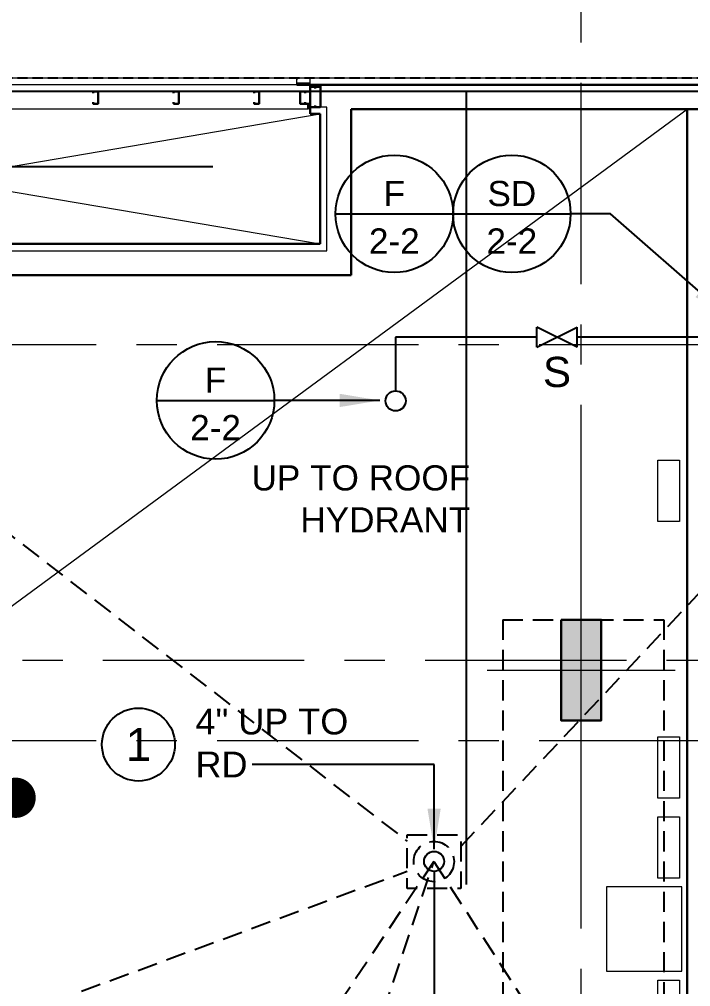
# Model space of a CAD drawing. Header units: inches. Extents: x -26575 to -19632, y -3216 to 2257.
# Drawn here: x -23559.5 to -23359.4, y 829.9 to 1118 of the extents above; entities that cross this region are included whole.
import ezdxf
from ezdxf.enums import TextEntityAlignment as Align

# ---------------------------------------------------------------- set-up
doc = ezdxf.new("R2010")
doc.units = ezdxf.units.IN
doc.header["$LTSCALE"] = 48
doc.header["$MEASUREMENT"] = 0
doc.linetypes.add('A114$0$CENTER', pattern=[2, 1.25, -0.25, 0.25, -0.25])
doc.linetypes.add('NB_15th_PH Roof_plan$0$HIDDEN2', pattern=[0.1875, 0.125, -0.0625])
for name, color, linetype in [('A114$0$A-ANNO-PATT-13-14', 8, 'Continuous'), ('A114$0$A-COLS-COLS13-14', 8, 'Continuous'), ('A114$0$A-FLOR-OPN-TO-BELOW', 8, 'Continuous'), ('A114$0$A-GRID-COLS', 8, 'Continuous'), ('A114$0$A-GRID-GRDP0-15', 8, 'Continuous'), ('A114$0$A-WALL-FULL-EXTR', 8, 'Continuous'), ('A114$0$A-WALL-FULL-INTR', 8, 'Continuous'), ('A114$0$A-WALL-STUD', 8, 'Continuous'), ('A114$0$E-POWER-PNL', 8, 'Continuous'), ('A114$0$M-HVAC', 8, 'Continuous'), ('ETEXT', 6, 'Continuous'), ('F-Prot-Pipe', 13, 'Continuous'), ('F-Sprn-Pipe', 133, 'Continuous'), ('NB_15th_PH Roof_plan$0$STCBEAMS', 1, 'NB_15th_PH Roof_plan$0$HIDDEN2'), ('NB_15th_PH Roof_plan$0$STCCOLS2', 1, 'NB_15th_PH Roof_plan$0$HIDDEN2'), ('NB_15th_PH Roof_plan$0$STFIN1', 1, 'NB_15th_PH Roof_plan$0$HIDDEN2'), ('NB_15th_PH Roof_plan$0$STPTREINF', 1, 'NB_15th_PH Roof_plan$0$HIDDEN2'), ('NB_15th_PH Roof_plan$0$STRFDRAIN', 1, 'NB_15th_PH Roof_plan$0$HIDDEN2'), ('P-Anno', 6, 'Continuous'), ('P-Anno @ 96', 6, 'Continuous'), ('P-Anno-Text', 6, 'Continuous'), ('P-Anno-Text @ 96', 6, 'Continuous'), ('P-Pipe-Ftng', 122, 'Continuous'), ('P-Strm-Pipe', 13, 'Continuous'), ('P-Text', 6, 'Continuous'), ('XREF', 7, 'Continuous')]:
    doc.layers.add(name, color=color, linetype=linetype)
doc.styles.add('M08', font='arial.ttf', dxfattribs={"height": 7.68})
doc.styles.add('MAMEP ANNO', font='arial.ttf', dxfattribs={"height": 0.078125})
doc.styles.add('NB_15th_PH Roof_plan$0$ROMANS', font='romans.shx', dxfattribs={"width": 0.8})
doc.styles.add('P-00-', font='arial.ttf')
doc.styles.get("Standard").update_dxf_attribs({"font": 'simplex.shx'})
doc.dimstyles.new('NB_15th_PH Roof_plan$0$tce_96', dxfattribs={"dimscale": 96, "dimtxt": 0.09375, "dimasz": 0.075, "dimexe": 0.075, "dimexo": 0.0625, "dimgap": 0.03125, "dimtad": 1, "dimdec": 3, "dimzin": 3, "dimdsep": 46, "dimlunit": 4, "dimtxsty": 'NB_15th_PH Roof_plan$0$ROMANS', "dimblk": 'NB_15th_PH Roof_plan$0$_ArchTick', "dimcen": 0, "dimdle": 0.075, "dimclrd": 3, "dimclre": 3, "dimclrt": 10, "dimadec": 0, "dimazin": 1, "dimtfac": 1, "dimtdec": 3, "dimtmove": 0, "dimatfit": 3, "dimldrblk": 'NB_15th_PH Roof_plan$0$_ArchTick', "dimfxl": 1, "dimtolj": 1, "dimtzin": 3, "dimlwd": -1, "dimlwe": -1, "dimarcsym": 0})
doc.dimstyles.new('STANDARD$7', dxfattribs={"dimtxt": 0.18, "dimasz": 0.125, "dimexe": 0.18, "dimexo": 0.06, "dimgap": 0.09, "dimtad": 0, "dimtih": 1, "dimtoh": 1, "dimdec": 4, "dimzin": 0, "dimdsep": 46, "dimtxsty": 'Standard', "dimcen": 0.09, "dimadec": 0, "dimazin": 0, "dimtfac": 1, "dimtdec": 4, "dimtofl": 0, "dimtmove": 0, "dimatfit": 3, "dimfxl": 1, "dimtolj": 1, "dimtzin": 0, "dimarcsym": 0})

# ---------------------------------------------------------------- blocks, each defined once
blk = doc.blocks.new('A114')
at = {"layer": 'A114$0$A-ANNO-PATT-13-14', "lineweight": 30}
blk.add_solid([(-23386.04, 909.16), (-23386.04, 939.16), (-23398.04, 909.16), (-23398.04, 939.16)], dxfattribs=at)
at = {"layer": 'A114$0$A-COLS-COLS13-14', "lineweight": 0}
for p, q in [((-23392.04, 896.02), (-23392.04, 952.29)), ((-23420.04, 924.16), (-23364.04, 924.16))]:
    blk.add_line(p, q, dxfattribs=at)
at = {"layer": 'A114$0$A-COLS-COLS13-14', "lineweight": 30}
blk.add_3dface([(-23398.04, 939.16), (-23386.04, 939.16), (-23386.04, 909.16), (-23398.04, 909.16)], dxfattribs=at)
at = {"layer": 'A114$0$A-FLOR-OPN-TO-BELOW', "lineweight": 0}
for p, q in [((-23882.99, 707.38), (-23360.4, 1091.24)), ((-23698.11, 1089.87), (-23469.86, 1051.11)), ((-23698.11, 1051.11), (-23469.86, 1089.87))]:
    blk.add_line(p, q, dxfattribs=at)
at = {"layer": 'A114$0$A-GRID-COLS', "lineweight": 0}
blk.add_line((-23414.46, 924.16), (-23369.61, 924.16), dxfattribs=at)
at = {"layer": 'A114$0$A-GRID-GRDP0-15', "linetype": 'A114$0$CENTER', "lineweight": 0}
for p, q in [((-23392.03, 367.16), (-23392.03, 2113.24)), ((-23884.56, 1021.17), (-20452.76, 1021.17)), ((-24110.57, 927.16), (-20437.54, 927.16)), ((-23884.56, 903.16), (-20364.93, 903.16))]:
    blk.add_line(p, q, dxfattribs=at)
at = {"layer": 'A114$0$A-WALL-FULL-EXTR', "lineweight": 0}
for p, q in [((-23472.78, 1098.49), (-23696.75, 1098.49)), ((-23476.75, 1100.49), (-23692.75, 1100.49)), ((-23476.75, 1099.12), (-23472.75, 1099.12)), ((-23476.75, 1098.99), (-23472.75, 1098.99)), ((-23472.78, 1096.49), (-23472.78, 1100.49)), ((-23472.78, 1096.49), (-23696.68, 1096.49)), ((-23473.41, 1091.24), (-23696.09, 1091.24)), ((-23467.86, 1091.87), (-23472.78, 1091.87)), ((-23467.86, 1049.11), (-23467.86, 1091.87)), ((-23589.27, 1049.11), (-23467.86, 1049.11))]:
    blk.add_line(p, q, dxfattribs=at)
at = {"layer": 'A114$0$A-WALL-FULL-EXTR', "lineweight": 13}
for p in [(-21410.54, 1100.48), (-23476.75, 1098.49)]:
    blk.add_line(p, (-23476.75, 1100.49), dxfattribs=at)
at = {"layer": 'A114$0$A-WALL-FULL-EXTR', "lineweight": 30}
for p, q in [((-21412.54, 1098.49), (-23476.75, 1098.51)), ((-23472.78, 1098.52), (-23472.78, 1097.89)), ((-23469.38, 1098.52), (-23472.78, 1098.52)), ((-23469.43, 1097.89), (-23472.78, 1097.89)), ((-23473.41, 1091.24), (-23473.41, 1092.84)), ((-23473.41, 1092.84), (-23472.78, 1092.84)), ((-23472.78, 1089.87), (-23472.78, 1092.84)), ((-23469.86, 1089.87), (-23472.78, 1089.87)), ((-23469.86, 1051.11), (-23469.86, 1089.87)), ((-23460.61, 1091.24), (-21419.79, 1091.24)), ((-23460.61, 1041.86), (-23460.61, 1091.24)), ((-23589.27, 1051.11), (-23469.86, 1051.11)), ((-23589.27, 1041.86), (-23460.61, 1041.86))]:
    blk.add_line(p, q, dxfattribs=at)
blk.add_point((-23476.75, 1100.49), dxfattribs=at)
at = {"layer": 'A114$0$A-WALL-FULL-INTR', "lineweight": 30}
blk.add_line((-23360.4, 1091.24), (-23360.4, 787.09), dxfattribs=at)
at = {"layer": 'A114$0$A-WALL-STUD', "lineweight": 30, "elevation": 352.97, "flags": 128}
for points in [[(-23471.28, 1097.39), (-23471.28, 1097.77, 0.414214), (-23471.41, 1097.89), (-23472.66, 1097.89, 0.414214), (-23472.78, 1097.77), (-23472.78, 1091.99, 0.414214), (-23472.66, 1091.87), (-23471.41, 1091.87, 0.414214), (-23471.28, 1091.99), (-23471.28, 1092.37)], [(-23471.28, 1097.39), (-23471.28, 1097.77, -0.414214), (-23471.16, 1097.89), (-23469.91, 1097.89, -0.414214), (-23469.78, 1097.77), (-23469.78, 1091.99, -0.414214), (-23469.91, 1091.87), (-23471.16, 1091.87, -0.414214), (-23471.28, 1091.99), (-23471.28, 1092.37)], [(-23537.5, 1095.99), (-23537.5, 1096.36, -0.414214), (-23537.37, 1096.49), (-23536.12, 1096.49, -0.414214), (-23536, 1096.36), (-23536, 1092.97, -0.414214), (-23536.12, 1092.84), (-23537.37, 1092.84, -0.414214), (-23537.5, 1092.97), (-23537.5, 1093.34)], [(-23513.5, 1095.99), (-23513.5, 1096.36, -0.414214), (-23513.37, 1096.49), (-23512.12, 1096.49, -0.414214), (-23512, 1096.36), (-23512, 1092.97, -0.414214), (-23512.12, 1092.84), (-23513.37, 1092.84, -0.414214), (-23513.5, 1092.97), (-23513.5, 1093.34)], [(-23489.5, 1095.99), (-23489.5, 1096.36, -0.414214), (-23489.37, 1096.49), (-23488.12, 1096.49, -0.414214), (-23488, 1096.36), (-23488, 1092.97, -0.414214), (-23488.12, 1092.84), (-23489.37, 1092.84, -0.414214), (-23489.5, 1092.97), (-23489.5, 1093.34)], [(-23474.28, 1095.99), (-23474.28, 1096.36, 0.414214), (-23474.41, 1096.49), (-23475.66, 1096.49, 0.414214), (-23475.78, 1096.36), (-23475.78, 1092.96, 0.414214), (-23475.66, 1092.84), (-23474.41, 1092.84, 0.414214), (-23474.28, 1092.96), (-23474.28, 1093.34)], [(-23474.28, 1095.99), (-23474.28, 1096.36, -0.414214), (-23474.16, 1096.49), (-23472.91, 1096.49, -0.414214), (-23472.78, 1096.36), (-23472.78, 1092.96, -0.414214), (-23472.91, 1092.84), (-23474.16, 1092.84, -0.414214), (-23474.28, 1092.96), (-23474.28, 1093.34)]]:
    blk.add_lwpolyline(points, format="xyb", dxfattribs=at)
at = {"layer": 'A114$0$E-POWER-PNL', "lineweight": 13}
blk.add_3dface([(-23384.45, 834.45), (-23362.01, 834.45), (-23362.01, 859.57), (-23384.45, 859.57)], dxfattribs=at)
at = {"layer": 'A114$0$M-HVAC', "lineweight": 0}
for points in [[(-23369.19, 986.7), (-23362.74, 986.7), (-23362.74, 968.44), (-23369.19, 968.44)], [(-23369.19, 904.31), (-23362.74, 904.31), (-23362.74, 886.05), (-23369.19, 886.05)], [(-23369.19, 880.45), (-23362.74, 880.45), (-23362.74, 862.19), (-23369.19, 862.19)], [(-23369.19, 831.84), (-23362.74, 831.84), (-23362.74, 813.58), (-23369.19, 813.58)]]:
    blk.add_3dface(points, dxfattribs=at)
blk = doc.blocks.new('P-Up')
at = {"color": 0, "linetype": 'Continuous'}
blk.add_circle((0, 0), 0.0469, dxfattribs=at)
blk = doc.blocks.new('Symbol-RiserTag-Anno')
at = {"color": 0, "linetype": 'ByBlock'}
blk.add_line((-0.1824, 0), (0.1824, 0), dxfattribs=at)
blk.add_circle((0, 0), 0.1824, dxfattribs=at)
at = {"color": 0, "linetype": 'ByBlock', "style": 'MAMEP ANNO'}
for tag, p in [('SYSTEM', (0, 0.0631)), ('NUMBER', (0, -0.0837))]:
    blk.add_attdef(tag, text='', height=0.0781, dxfattribs=at).set_placement(p, align=Align.MIDDLE)
blk = doc.blocks.new('*U350')
at = {"color": 0, "linetype": 'Continuous'}
blk.add_circle((0, 0), 0.1132, dxfattribs=at)
at = {"color": 0, "linetype": 'ByBlock', "style": 'MAMEP ANNO'}
blk.add_attdef('ID', text='', height=0.1016, dxfattribs=at).set_placement((0, 0), align=Align.MIDDLE_CENTER)
blk = doc.blocks.new('NB_15th_PH Roof_plan$0$_ArchTick')
at = {"linetype": 'ByBlock', "const_width": 0.15}
blk.add_lwpolyline([(-0.5, -0.5), (0.5, 0.5)], dxfattribs=at)
blk = doc.blocks.new('VG')
at = {"layer": 'P-Pipe-Ftng'}
for p, q in [((-6, 3), (-6, -3)), ((-6, 3), (6, -3)), ((6, 3), (-6, -3)), ((6, 3), (6, -3))]:
    blk.add_line(p, q, dxfattribs=at)
blk = doc.blocks.new('A$C2B5441C9')
at = {"layer": 'P-Strm-Pipe', "rotation": 180}
blk.add_blockref('VG', (-14.96, 8.69), dxfattribs=at)
at = {"layer": 'P-Anno-Text', "style": 'P-00-'}
blk.add_text('S', height=9, dxfattribs=at).set_placement((-19.16, -6.18))
blk = doc.blocks.new('NB_15th_PH Roof_plan')
at = {"layer": 'NB_15th_PH Roof_plan$0$STCBEAMS', "linetype": 'NB_15th_PH Roof_plan$0$HIDDEN2'}
for p, q in [((-23415.41, 939.16), (-23415.41, 519.55)), ((-23367.41, 939.16), (-23367.41, 787.09))]:
    blk.add_line(p, q, dxfattribs=at)
at = {"layer": 'NB_15th_PH Roof_plan$0$STCBEAMS'}
blk.add_line((-23415.41, 939.16), (-23367.41, 939.16), dxfattribs=at)
at = {"layer": 'NB_15th_PH Roof_plan$0$STCBEAMS', "linetype": 'Continuous'}
blk.add_lwpolyline([(-21414.54, 1096.49), (-23728.15, 1096.49), (-23909.03, 689.38), (-23557.5, 689.38), (-23557.5, 208.02), (-23016.34, 207.99), (-23016.34, 268.11), (-22345.34, 268.07), (-22345.34, 207.95), (-22218.31, 207.94), (-22218.33, 439.25), (-21414.54, 439.13)], close=True, dxfattribs=at)
at = {"layer": 'NB_15th_PH Roof_plan$0$STCCOLS2'}
blk.add_lwpolyline([(-23398.04, 909.16), (-23386.04, 909.16), (-23386.04, 939.16), (-23398.04, 939.16)], close=True, dxfattribs=at)
at = {"layer": 'NB_15th_PH Roof_plan$0$STFIN1', "ltscale": 0.5}
blk.add_lwpolyline([(-21410.54, 1100.49), (-23730.75, 1100.49), (-23915.18, 685.38), (-23561.5, 685.38), (-23561.5, 204.02), (-23012.34, 203.99), (-23012.34, 264.11), (-22349.34, 264.07), (-22349.34, 203.95), (-22214.31, 203.94), (-22214.33, 435.25), (-21410.54, 435.13)], close=True, dxfattribs=at)
at = {"layer": 'NB_15th_PH Roof_plan$0$STRFDRAIN'}
for p, q in [((-23722.38, 1087.99), (-23443.94, 873.22)), ((-23427.94, 871.62), (-23355.29, 948.71)), ((-23435.94, 867.14), (-23549, 697.88)), ((-23548.5, 532.55, 0), (-23435.94, 867.14)), ((-23435.94, 867.14), (-23224.02, 540.17)), ((-23895.7, 697.88), (-23443.94, 864.25))]:
    blk.add_line(p, q, dxfattribs=at)
blk.add_circle((-23435.94, 867.14), 6, dxfattribs=at)
blk.add_3dface([(-23443.94, 875.14), (-23427.94, 875.14), (-23427.94, 859.14), (-23443.94, 859.14)], dxfattribs=at)
at = {"layer": 'NB_15th_PH Roof_plan$0$STPTREINF', "lineweight": 13, "ltscale": 39.370079}
for points in [[(-23426.29, 1096.49), (-23426.29, 528.76)], [(-23738.08, 1074.15), (-23432.33, 1074.15)], [(-22745.52, 1074.15), (-23432.33, 1074.15)]]:
    blk.add_leader(points, dimstyle='NB_15th_PH Roof_plan$0$tce_96', override={"dimscale": 1, "dimclrd": 8}, dxfattribs=at)

msp = doc.modelspace()

# ---------------------------------------------------------------- linework, layer by layer
at = {"layer": 'F-Prot-Pipe', "color": 122}
msp.add_circle((-23447.34, 1004.36), 3, dxfattribs=at)
at = {"layer": 'F-Sprn-Pipe'}
for p, q in [((-23447.34, 1023.36), (-23447.34, 1007.36)), ((-23405.24, 1023.36), (-23447.34, 1023.36)), ((-23351.15, 1023.36), (-23393.24, 1023.36))]:
    msp.add_line(p, q, dxfattribs=at)
at = {"layer": 'P-Strm-Pipe'}
msp.add_line((-23435.88, 864.22), (-23435.88, 671.55), dxfattribs=at)

# ---------------------------------------------------------------- block references
msp.add_blockref('A$C2B5441C9', (-23384.28, 1014.67))
at = {"layer": 'F-Prot-Pipe', "color": 122, "xscale": 63.36, "yscale": 63.36, "zscale": 63.36}
msp.add_blockref('P-Up', (-23435.88, 867.19), dxfattribs=at)
at = {"layer": 'P-Anno @ 96', "xscale": 96, "yscale": 96, "zscale": 96}
msp.add_blockref('*U350', (-23524, 902), dxfattribs=at).add_auto_attribs({'ID': '1'})
at = {"layer": 'P-Anno-Text @ 96', "xscale": 96, "yscale": 96, "zscale": 96}
for p, values in [((-23447.73, 1060.09), {'SYSTEM': 'F', 'NUMBER': '2-2'}), ((-23412.7, 1060.09), {'SYSTEM': 'SD', 'NUMBER': '2-2'}), ((-23501.01, 1004.5), {'SYSTEM': 'F', 'NUMBER': '2-2'})]:
    msp.add_blockref('Symbol-RiserTag-Anno', p, dxfattribs=at).add_auto_attribs(values)
at = {"layer": 'XREF'}
for name in ['A114', 'NB_15th_PH Roof_plan']:
    msp.add_blockref(name, (0, 0), dxfattribs=at)

# ---------------------------------------------------------------- texts
at = {"layer": 'P-Anno', "insert": (-23425.11, 985.18), "char_height": 7.5, "width": 100.9154, "attachment_point": 3, "style": 'MAMEP ANNO'}
msp.add_mtext('UP TO ROOF HYDRANT', dxfattribs=at)
at = {"layer": 'P-Anno-Text', "insert": (-23506.98, 912.69), "char_height": 7.68, "width": 52.0423, "attachment_point": 1, "style": 'M08'}
msp.add_mtext('4" UP TO RD', dxfattribs=at)

# ---------------------------------------------------------------- leaders
at = {"layer": 'ETEXT', "transparency": 33554687, "path_type": 1}
msp.add_leader([(-23560.61, 886.14), (-23582.71, 868.71), (-23597.81, 867.98)], dimstyle='STANDARD$7', override={"dimscale": 96, "dimgap": 0.09, "dimtad": 0, "dimldrblk": 'Dot'}, dxfattribs=at)
at = {"layer": 'P-Text'}
for points in [[(-23347.62, 1028.9), (-23383.33, 1060.09), (-23395.18, 1060.09)], [(-23452, 1004.5), (-23483.5, 1004.5)], [(-23435.87, 870.87), (-23435.87, 896.05), (-23490.09, 896.05)]]:
    msp.add_leader(points, dimstyle='STANDARD$7', override={"dimscale": 96}, dxfattribs=at)

doc.saveas('drawing.dxf')
